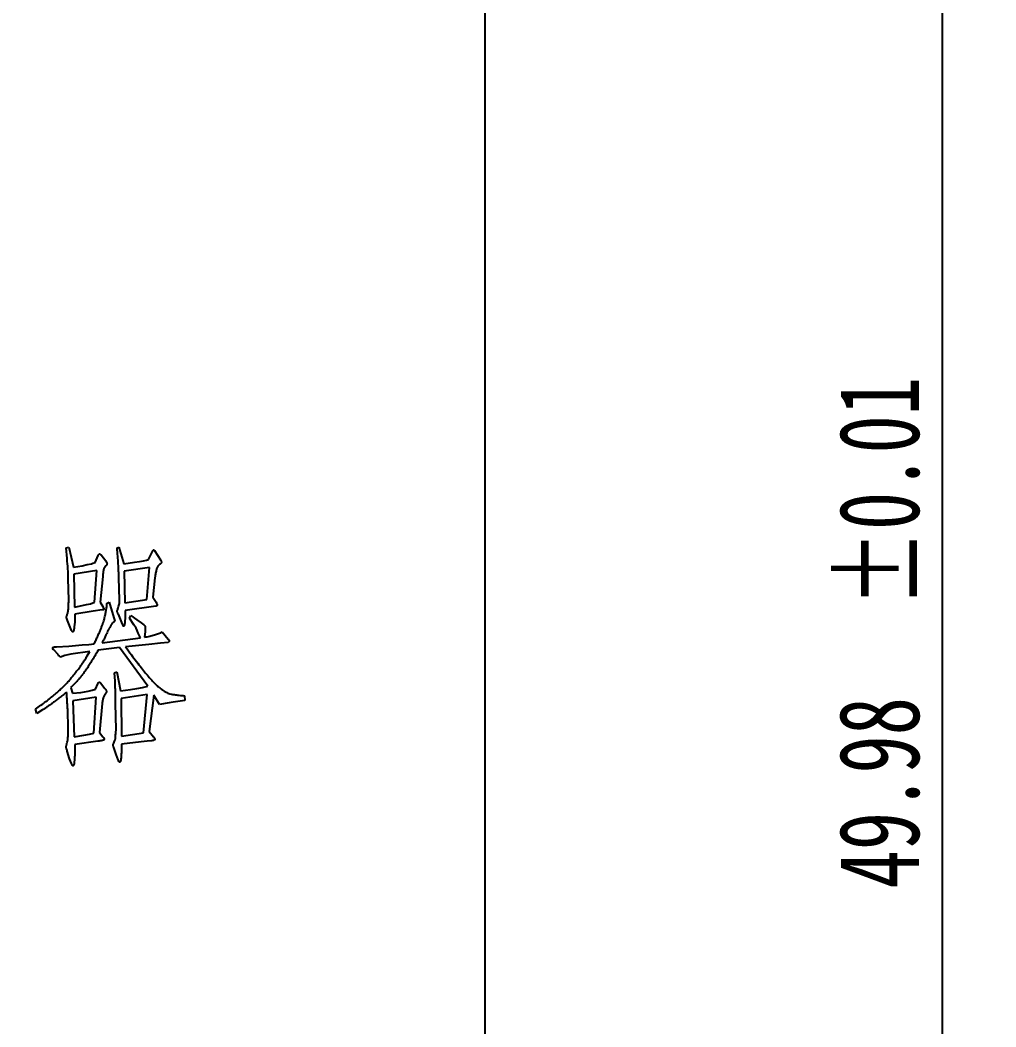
# Model space of a CAD drawing. Header units: millimetres. Extents: x 0 to 420, y 0 to 297.
# Drawn here: x 190.6 to 227, y 184.37 to 221.91 of the extents above; entities that cross this region are included whole.
import ezdxf

# ---------------------------------------------------------------- set-up
doc = ezdxf.new("R2010")
doc.units = ezdxf.units.MM
doc.layers.add('10', color=7, linetype='Continuous')
doc.styles.add('SLDTEXTSTYLE2', font='TXT', dxfattribs={"width": 0.7})
doc.dimstyles.new('SLDDIMSTYLE0', dxfattribs={"dimtxt": 3, "dimasz": 4.08, "dimexe": 0, "dimexo": 0.0625, "dimgap": 0.75, "dimtad": 1, "dimlfac": 0.5, "dimrnd": 1e-09, "dimzin": 12, "dimdsep": 46, "dimtxsty": 'SLDTEXTSTYLE2', "dimsah": 1, "dimcen": 0.09, "dimadec": 0, "dimazin": 3, "dimtol": 1, "dimtp": 0.01, "dimtm": 0.01, "dimtfac": 1, "dimtofl": 0, "dimtmove": 0, "dimatfit": 3, "dimfxl": 1, "dimfrac": 2, "dimtolj": 1, "dimarcsym": 0})

# ---------------------------------------------------------------- blocks, each defined once
blk = doc.blocks.new('_D')
at = {"layer": '10'}
for p, q in [((92.05, 150.02), (92.05, 268)), ((207.95, 150.02), (207.95, 268)), ((92.05, 266), (207.95, 266))]:
    blk.add_line(p, q, dxfattribs=at)
for points in [[(92.05, 266), (96.13, 265.492), (96.13, 266.508)], [(207.95, 266), (203.87, 266.508), (203.87, 265.492)]]:
    blk.add_solid(points, dxfattribs=at)
at = {"layer": '10', "char_height": 3, "attachment_point": 1, "style": 'SLDTEXTSTYLE2'}
for s, insert in [('±0.01', (150.035, 269.867)), ('57.95', (139.525, 269.867))]:
    blk.add_mtext(s, dxfattribs=dict(at, insert=insert))
blk = doc.blocks.new('_D_1')
at = {"layer": '10'}
for p, q in [((92.05, 249.98), (227, 249.98)), ((225, 249.98), (225, 150.02)), ((92.05, 150.02), (227, 150.02))]:
    blk.add_line(p, q, dxfattribs=at)
for points in [[(225, 249.98), (224.492, 245.9), (225.508, 245.9)], [(225, 150.02), (225.508, 154.1), (224.492, 154.1)]]:
    blk.add_solid(points, dxfattribs=at)
at = {"layer": '10', "char_height": 3, "attachment_point": 1, "rotation": 90, "style": 'SLDTEXTSTYLE2'}
for s, insert in [('±0.01', (221.133, 200.035)), ('49.98', (221.133, 189.525))]:
    blk.add_mtext(s, dxfattribs=dict(at, insert=insert))

msp = doc.modelspace()

# ---------------------------------------------------------------- linework, layer by layer
at = {"color": 7, "linetype": 'Continuous', "lineweight": 25}
for p, q in [((207.95, 150.02), (207.95, 249.98)), ((192.32, 202.226), (192.416, 202.261)), ((192.355, 201.83), (192.32, 202.226)), ((192.416, 202.261), (192.596, 201.51)), ((194.219, 202.226), (194.288, 202.261)), ((194.288, 202.261), (194.469, 201.639)), ((195.392, 201.795), (195.557, 202.123)), ((195.617, 202.132), (195.841, 201.786)), ((193.106, 201.605), (193.27, 201.639)), ((193.27, 201.639), (193.321, 201.657)), ((193.321, 201.657), (193.408, 201.683)), ((193.408, 201.683), (193.521, 201.95)), ((193.624, 201.968), (193.797, 201.743)), ((194.469, 201.639), (194.867, 201.692)), ((194.867, 201.692), (195.056, 201.717)), ((195.056, 201.717), (195.212, 201.743)), ((195.212, 201.743), (195.316, 201.77)), ((195.316, 201.77), (195.392, 201.795)), ((192.596, 201.51), (192.925, 201.563)), ((193.468, 201.39), (192.614, 201.243)), ((192.614, 201.243), (192.631, 200.017)), ((192.925, 201.563), (193.106, 201.605)), ((193.382, 200.198), (193.468, 201.39)), ((195.427, 201.494), (194.487, 201.355)), ((194.487, 201.355), (194.513, 200.173)), ((195.332, 200.302), (195.427, 201.494)), ((192.416, 200.285), (192.398, 201.079)), ((193.684, 201.165), (193.59, 200.207)), ((194.314, 200.285), (194.288, 201.105)), ((195.634, 201.114), (195.557, 200.389)), ((192.416, 200.198), (192.416, 200.285)), ((193.079, 200.113), (193.235, 200.147)), ((193.235, 200.147), (193.382, 200.198)), ((193.59, 200.207), (193.693, 200.044)), ((193.848, 200.164), (193.926, 200.198)), ((193.926, 200.198), (194.133, 199.491)), ((194.513, 200.173), (195.332, 200.302)), ((195.557, 200.389), (195.677, 200.198)), ((192.631, 200.017), (192.925, 200.078)), ((193.33, 199.871), (192.64, 199.759)), ((192.64, 199.759), (192.64, 199.457)), ((192.925, 200.078), (193.079, 200.113)), ((193.666, 199.913), (193.33, 199.871)), ((194.418, 199.379), (194.271, 199.75)), ((194.529, 199.897), (194.522, 199.612)), ((195.661, 200.051), (194.529, 199.897)), ((192.527, 199.146), (192.372, 199.526)), ((192.64, 199.457), (192.623, 199.284)), ((194.685, 199.612), (194.729, 199.706)), ((194.849, 199.361), (194.685, 199.612)), ((194.729, 199.706), (194.961, 199.551)), ((194.961, 199.551), (195.125, 199.439)), ((195.125, 199.439), (195.22, 199.361)), ((194.927, 199.232), (194.849, 199.361)), ((194.97, 199.146), (194.927, 199.232)), ((195.013, 199.05), (194.97, 199.146)), ((195.099, 198.87), (195.013, 199.05)), ((195.263, 199.112), (195.246, 198.896)), ((195.902, 199.094), (196.126, 198.827)), ((192.925, 198.611), (193.166, 198.628)), ((193.166, 198.628), (193.365, 198.654)), ((193.666, 198.689), (195.099, 198.87)), ((195.401, 198.628), (194.538, 198.533)), ((195.841, 198.671), (195.401, 198.628)), ((196.126, 198.697), (195.841, 198.671)), ((192.018, 198.249), (191.864, 198.421)), ((191.871, 198.533), (191.958, 198.533)), ((191.958, 198.533), (192.424, 198.567)), ((192.381, 198.24), (192.269, 198.214)), ((192.502, 198.265), (192.381, 198.24)), ((192.424, 198.567), (192.925, 198.611)), ((193.201, 198.36), (192.502, 198.265)), ((193.106, 198.205), (193.201, 198.36)), ((194.314, 198.507), (193.512, 198.412)), ((195.367, 197.066), (194.314, 198.507)), ((192.269, 198.214), (192.113, 198.153)), ((194.124, 197.566), (194.211, 197.601)), ((194.15, 197.255), (194.124, 197.566)), ((194.211, 197.601), (194.349, 196.902)), ((193.417, 196.963), (193.503, 197.161)), ((193.606, 197.195), (193.77, 196.979)), ((192.502, 197.014), (192.562, 196.807)), ((192.562, 196.807), (192.865, 196.841)), ((192.865, 196.841), (193.141, 196.885)), ((193.141, 196.885), (193.295, 196.919)), ((193.295, 196.919), (193.417, 196.963)), ((194.349, 196.902), (194.72, 196.945)), ((195.341, 196.764), (194.375, 196.617)), ((194.72, 196.945), (194.961, 196.979)), ((194.961, 196.979), (195.168, 197.023)), ((195.168, 197.023), (195.367, 197.066)), ((195.212, 195.331), (195.341, 196.764)), ((193.443, 196.661), (192.571, 196.523)), ((192.571, 196.523), (192.623, 195.184)), ((193.348, 195.315), (193.443, 196.661)), ((193.666, 196.419), (193.563, 195.349)), ((194.184, 195.453), (194.167, 196.427)), ((194.375, 196.617), (194.391, 195.202)), ((195.592, 196.73), (195.419, 195.384)), ((195.799, 196.385), (195.592, 196.73)), ((196.161, 196.454), (195.799, 196.385)), ((196.308, 196.47), (196.161, 196.454)), ((196.747, 196.539), (196.308, 196.47)), ((196.738, 196.712), (196.747, 196.539)), ((191.181, 196.212), (191.38, 196.358)), ((191.224, 196.056), (191.181, 196.212)), ((191.44, 196.185), (191.224, 196.056)), ((192.398, 195.504), (192.381, 196.178)), ((192.623, 195.184), (192.985, 195.246)), ((192.985, 195.246), (193.192, 195.28)), ((193.192, 195.28), (193.348, 195.315)), ((193.563, 195.349), (193.693, 195.184)), ((194.167, 195.176), (194.167, 195.262)), ((194.391, 195.202), (195.212, 195.331)), ((195.419, 195.384), (195.583, 195.184)), ((192.381, 195.064), (192.389, 195.159)), ((193.503, 195.02), (192.64, 194.891)), ((192.64, 194.891), (192.64, 194.486)), ((194.391, 194.908), (194.383, 194.65)), ((195.116, 194.995), (194.391, 194.908)), ((195.341, 195.02), (195.116, 194.995)), ((195.523, 195.038), (195.341, 195.02)), ((192.45, 194.356), (192.363, 194.65)), ((194.184, 194.528), (194.124, 194.71)), ((194.262, 194.321), (194.184, 194.528)), ((192.519, 194.192), (192.45, 194.356))]:
    msp.add_line(p, q, dxfattribs=at)
for points, knots in [([(193.521, 201.95), (193.525, 201.963), (193.534, 201.985), (193.563, 202.007), (193.598, 201.996), (193.614, 201.978), (193.624, 201.968)], [0, 0, 0, 0, 0.294182, 0.496663, 0.699943, 1, 1, 1, 1]), ([(194.288, 201.105), (194.285, 201.19), (194.28, 201.365), (194.268, 201.637), (194.245, 201.926), (194.228, 202.124), (194.219, 202.226)], [0, 0, 0, 0, 0.226526, 0.469146, 0.727017, 1, 1, 1, 1]), ([(195.557, 202.123), (195.561, 202.13), (195.566, 202.143), (195.585, 202.153), (195.604, 202.147), (195.612, 202.137), (195.617, 202.132)], [0, 0, 0, 0, 0.3026355, 0.5178301, 0.7162296, 1, 1, 1, 1]), ([(192.398, 201.079), (192.396, 201.201), (192.393, 201.452), (192.368, 201.701), (192.355, 201.83)], [0, 0, 0, 0, 0.484696, 1, 1, 1, 1]), ([(193.797, 201.743), (193.81, 201.724), (193.832, 201.694), (193.853, 201.645), (193.836, 201.597), (193.816, 201.57), (193.804, 201.554)], [0, 0, 0, 0, 0.3287007, 0.529364, 0.7094207, 1, 1, 1, 1]), ([(195.868, 201.666), (195.865, 201.662), (195.857, 201.649), (195.835, 201.632), (195.807, 201.603), (195.773, 201.58), (195.744, 201.55), (195.724, 201.516), (195.705, 201.473), (195.687, 201.421), (195.673, 201.357), (195.657, 201.285), (195.645, 201.203), (195.638, 201.145), (195.634, 201.114)], [0, 0, 0, 0, 0.025044, 0.07004, 0.133939, 0.218531, 0.269328, 0.331962, 0.406334, 0.49522, 0.598723, 0.718231, 0.851131, 1, 1, 1, 1]), ([(195.841, 201.786), (195.849, 201.77), (195.861, 201.743), (195.872, 201.709), (195.875, 201.684), (195.87, 201.672), (195.868, 201.666)], [0, 0, 0, 0, 0.429317, 0.691298, 0.853071, 1, 1, 1, 1]), ([(193.804, 201.554), (193.785, 201.53), (193.751, 201.489), (193.718, 201.43), (193.709, 201.376), (193.699, 201.322), (193.693, 201.249), (193.687, 201.195), (193.684, 201.165)], [0, 0, 0, 0, 0.22053, 0.384888, 0.475585, 0.609011, 0.7815, 1, 1, 1, 1]), ([(192.363, 199.741), (192.374, 199.778), (192.392, 199.846), (192.409, 199.951), (192.414, 200.067), (192.415, 200.15), (192.416, 200.198)], [0, 0, 0, 0, 0.250684, 0.457864, 0.687661, 1, 1, 1, 1]), ([(193.365, 198.654), (193.389, 198.703), (193.435, 198.799), (193.5, 198.938), (193.559, 199.068), (193.61, 199.19), (193.656, 199.301), (193.692, 199.405), (193.723, 199.498), (193.755, 199.609), (193.785, 199.739), (193.815, 199.887), (193.836, 200.028), (193.844, 200.12), (193.848, 200.164)], [0, 0, 0, 0, 0.103151, 0.19952, 0.289124, 0.371668, 0.446764, 0.515661, 0.577198, 0.632197, 0.732617, 0.827318, 0.916333, 1, 1, 1, 1]), ([(194.253, 199.957), (194.271, 200.01), (194.307, 200.116), (194.312, 200.229), (194.314, 200.285)], [0, 0, 0, 0, 0.49531, 1, 1, 1, 1]), ([(195.677, 200.198), (195.688, 200.177), (195.706, 200.143), (195.728, 200.094), (195.703, 200.057), (195.677, 200.053), (195.661, 200.051)], [0, 0, 0, 0, 0.384373, 0.608869, 0.757441, 1, 1, 1, 1]), ([(192.372, 199.526), (192.364, 199.547), (192.35, 199.579), (192.332, 199.617), (192.332, 199.643), (192.341, 199.667), (192.348, 199.702), (192.358, 199.727), (192.363, 199.741)], [0, 0, 0, 0, 0.300009, 0.467329, 0.53486, 0.645424, 0.802392, 1, 1, 1, 1]), ([(193.693, 200.044), (193.703, 200.023), (193.719, 199.991), (193.74, 199.942), (193.708, 199.911), (193.683, 199.913), (193.666, 199.913)], [0, 0, 0, 0, 0.386604, 0.603178, 0.743912, 1, 1, 1, 1]), ([(194.271, 199.75), (194.264, 199.763), (194.252, 199.786), (194.24, 199.819), (194.23, 199.842), (194.226, 199.869), (194.236, 199.907), (194.246, 199.938), (194.253, 199.957)], [0, 0, 0, 0, 0.200657, 0.357543, 0.475522, 0.552158, 0.723622, 1, 1, 1, 1]), ([(194.133, 199.491), (194.107, 199.469), (194.058, 199.427), (194.008, 199.371), (193.98, 199.323), (193.958, 199.28), (193.926, 199.223), (193.891, 199.147), (193.843, 199.057), (193.792, 198.948), (193.731, 198.824), (193.689, 198.735), (193.666, 198.689)], [0, 0, 0, 0, 0.110195, 0.206152, 0.237992, 0.289307, 0.358928, 0.448674, 0.557345, 0.686173, 0.833315, 1, 1, 1, 1]), ([(194.522, 199.612), (194.52, 199.583), (194.517, 199.53), (194.511, 199.457), (194.503, 199.393), (194.492, 199.347), (194.486, 199.309), (194.455, 199.301), (194.437, 199.338), (194.426, 199.363), (194.418, 199.379)], [0, 0, 0, 0, 0.20865, 0.386523, 0.540394, 0.667202, 0.748027, 0.789501, 0.862339, 1, 1, 1, 1]), ([(192.623, 199.284), (192.621, 199.263), (192.617, 199.224), (192.607, 199.174), (192.6, 199.134), (192.589, 199.111), (192.575, 199.093), (192.555, 199.101), (192.541, 199.12), (192.532, 199.136), (192.527, 199.146)], [0, 0, 0, 0, 0.238821, 0.4314, 0.577493, 0.672932, 0.736734, 0.790806, 0.874707, 1, 1, 1, 1]), ([(195.22, 199.361), (195.23, 199.351), (195.247, 199.332), (195.267, 199.305), (195.274, 199.274), (195.274, 199.235), (195.269, 199.179), (195.265, 199.136), (195.263, 199.112)], [0, 0, 0, 0, 0.162656, 0.287515, 0.371137, 0.514861, 0.726028, 1, 1, 1, 1]), ([(195.246, 198.896), (195.311, 198.908), (195.435, 198.93), (195.608, 198.977), (195.764, 199.028), (195.858, 199.072), (195.902, 199.094)], [0, 0, 0, 0, 0.286257, 0.547845, 0.783637, 1, 1, 1, 1]), ([(196.126, 198.827), (196.138, 198.812), (196.157, 198.79), (196.169, 198.75), (196.153, 198.719), (196.136, 198.705), (196.126, 198.697)], [0, 0, 0, 0, 0.364466, 0.576473, 0.758848, 1, 1, 1, 1]), ([(191.864, 198.421), (191.849, 198.433), (191.826, 198.454), (191.819, 198.497), (191.84, 198.527), (191.861, 198.531), (191.871, 198.533)], [0, 0, 0, 0, 0.356909, 0.593281, 0.798199, 1, 1, 1, 1]), ([(192.113, 198.153), (192.109, 198.155), (192.097, 198.161), (192.078, 198.18), (192.05, 198.21), (192.03, 198.235), (192.018, 198.249)], [0, 0, 0, 0, 0.097148, 0.297757, 0.591634, 1, 1, 1, 1]), ([(193.512, 198.412), (193.47, 198.339), (193.391, 198.201), (193.276, 198.009), (193.175, 197.845), (193.096, 197.723), (193.033, 197.633), (192.981, 197.562), (192.919, 197.486), (192.851, 197.403), (192.775, 197.315), (192.691, 197.219), (192.599, 197.119), (192.535, 197.049), (192.502, 197.014)], [0, 0, 0, 0, 0.146544, 0.275715, 0.386785, 0.481202, 0.52627, 0.57752, 0.634258, 0.695618, 0.763697, 0.836427, 0.915355, 1, 1, 1, 1]), ([(194.538, 198.533), (194.61, 198.436), (194.745, 198.253), (194.941, 197.994), (195.119, 197.767), (195.275, 197.569), (195.415, 197.404), (195.534, 197.267), (195.633, 197.16), (195.739, 197.064), (195.851, 196.978), (195.966, 196.894), (196.062, 196.835), (196.148, 196.794), (196.248, 196.772), (196.376, 196.753), (196.543, 196.731), (196.669, 196.719), (196.738, 196.712)], [0, 0, 0, 0, 0.120557, 0.229042, 0.325728, 0.410105, 0.482734, 0.543103, 0.592159, 0.629136, 0.686435, 0.734311, 0.771756, 0.799923, 0.829931, 0.873287, 0.929839, 1, 1, 1, 1]), ([(191.38, 196.358), (191.442, 196.403), (191.563, 196.493), (191.736, 196.629), (191.897, 196.761), (192.045, 196.89), (192.181, 197.015), (192.304, 197.138), (192.415, 197.257), (192.512, 197.373), (192.598, 197.482), (192.676, 197.58), (192.744, 197.667), (192.803, 197.742), (192.852, 197.806), (192.891, 197.86), (192.923, 197.902), (192.963, 197.967), (193.024, 198.066), (193.077, 198.156), (193.106, 198.205)], [0, 0, 0, 0, 0.090705, 0.176816, 0.258779, 0.335943, 0.408366, 0.476478, 0.540025, 0.599829, 0.654439, 0.703722, 0.746975, 0.784507, 0.816014, 0.842203, 0.862674, 0.877564, 0.932287, 1, 1, 1, 1]), ([(193.503, 197.161), (193.51, 197.175), (193.523, 197.199), (193.551, 197.224), (193.586, 197.222), (193.599, 197.205), (193.606, 197.195)], [0, 0, 0, 0, 0.339492, 0.571665, 0.75182, 1, 1, 1, 1]), ([(194.167, 196.427), (194.167, 196.507), (194.166, 196.663), (194.16, 196.856), (194.154, 197.002), (194.153, 197.098), (194.149, 197.181), (194.149, 197.232), (194.15, 197.255)], [0, 0, 0, 0, 0.288512, 0.567858, 0.699074, 0.814822, 0.915148, 1, 1, 1, 1]), ([(192.338, 196.85), (192.291, 196.812), (192.2, 196.739), (192.069, 196.632), (191.944, 196.537), (191.828, 196.449), (191.72, 196.37), (191.621, 196.299), (191.528, 196.239), (191.469, 196.203), (191.44, 196.185)], [0, 0, 0, 0, 0.161836, 0.313132, 0.454278, 0.583295, 0.703628, 0.812789, 0.911132, 1, 1, 1, 1]), ([(192.381, 196.178), (192.378, 196.224), (192.372, 196.323), (192.362, 196.482), (192.35, 196.66), (192.342, 196.784), (192.338, 196.85)], [0, 0, 0, 0, 0.207219, 0.442958, 0.707219, 1, 1, 1, 1]), ([(193.77, 196.979), (193.779, 196.966), (193.795, 196.944), (193.814, 196.913), (193.827, 196.891), (193.834, 196.866), (193.814, 196.829), (193.781, 196.783), (193.739, 196.723), (193.713, 196.666), (193.694, 196.614), (193.686, 196.56), (193.673, 196.495), (193.669, 196.446), (193.666, 196.419)], [0, 0, 0, 0, 0.076182, 0.13506, 0.176926, 0.202659, 0.257935, 0.365833, 0.490463, 0.607722, 0.673509, 0.760412, 0.870199, 1, 1, 1, 1]), ([(192.389, 195.159), (192.39, 195.18), (192.394, 195.228), (192.395, 195.306), (192.399, 195.4), (192.398, 195.468), (192.398, 195.504)], [0, 0, 0, 0, 0.1854155, 0.4150374, 0.6853595, 1, 1, 1, 1]), ([(194.167, 195.262), (194.17, 195.286), (194.175, 195.329), (194.18, 195.386), (194.182, 195.425), (194.184, 195.445), (194.184, 195.453)], [0, 0, 0, 0, 0.383146, 0.678496, 0.88616, 1, 1, 1, 1]), ([(192.363, 194.65), (192.357, 194.671), (192.345, 194.709), (192.334, 194.757), (192.324, 194.786), (192.319, 194.803), (192.322, 194.816), (192.326, 194.835), (192.334, 194.862), (192.345, 194.911), (192.363, 194.979), (192.375, 195.035), (192.381, 195.064)], [0, 0, 0, 0, 0.1589811, 0.2736036, 0.3455027, 0.376001, 0.3971478, 0.4399668, 0.5081631, 0.5944772, 0.7946692, 1, 1, 1, 1]), ([(193.693, 195.184), (193.706, 195.166), (193.726, 195.139), (193.743, 195.098), (193.733, 195.075), (193.724, 195.057), (193.696, 195.048), (193.654, 195.043), (193.586, 195.029), (193.533, 195.024), (193.503, 195.02)], [0, 0, 0, 0, 0.187326, 0.281544, 0.33687, 0.387335, 0.440632, 0.561441, 0.746102, 1, 1, 1, 1]), ([(194.124, 194.71), (194.117, 194.733), (194.104, 194.773), (194.086, 194.825), (194.079, 194.86), (194.069, 194.888), (194.089, 194.926), (194.115, 194.985), (194.15, 195.071), (194.161, 195.14), (194.167, 195.176)], [0, 0, 0, 0, 0.14766, 0.259845, 0.332596, 0.367394, 0.438346, 0.576066, 0.77083, 1, 1, 1, 1]), ([(195.583, 195.184), (195.592, 195.17), (195.609, 195.145), (195.627, 195.111), (195.636, 195.083), (195.622, 195.055), (195.579, 195.041), (195.544, 195.039), (195.523, 195.038)], [0, 0, 0, 0, 0.214211, 0.367973, 0.481051, 0.556786, 0.734203, 1, 1, 1, 1]), ([(192.64, 194.486), (192.638, 194.442), (192.636, 194.363), (192.627, 194.26), (192.618, 194.18), (192.606, 194.132), (192.59, 194.095), (192.557, 194.104), (192.54, 194.143), (192.527, 194.173), (192.519, 194.192)], [0, 0, 0, 0, 0.256296, 0.458448, 0.61142, 0.712174, 0.767382, 0.805417, 0.878546, 1, 1, 1, 1]), ([(194.383, 194.65), (194.381, 194.603), (194.378, 194.519), (194.371, 194.409), (194.361, 194.323), (194.348, 194.272), (194.334, 194.231), (194.3, 194.234), (194.282, 194.273), (194.27, 194.302), (194.262, 194.321)], [0, 0, 0, 0, 0.258133, 0.464438, 0.619676, 0.724677, 0.783105, 0.81867, 0.884443, 1, 1, 1, 1])]:
    msp.add_open_spline(points, degree=3, knots=knots, dxfattribs=at)

# ---------------------------------------------------------------- dimensions: what is measured, and where the dimension line sits
at = {"layer": '10'}
dim = msp.add_linear_dim(base=(207.95, 266), p1=(92.05, 150.02), p2=(207.95, 150.02), dimstyle='SLDDIMSTYLE0', dxfattribs=at)
dim.commit()
dim.dimension.update_dxf_attribs({"geometry": '_D', "text_midpoint": (150, 266), "dimtype": 160})
dim = msp.add_linear_dim(base=(225, 150.02), p1=(92.05, 249.98), p2=(92.05, 150.02), angle=90, dimstyle='SLDDIMSTYLE0', dxfattribs=at)
dim.commit()
dim.dimension.update_dxf_attribs({"geometry": '_D_1', "text_midpoint": (225, 200), "dimtype": 160})

doc.saveas('drawing.dxf')
